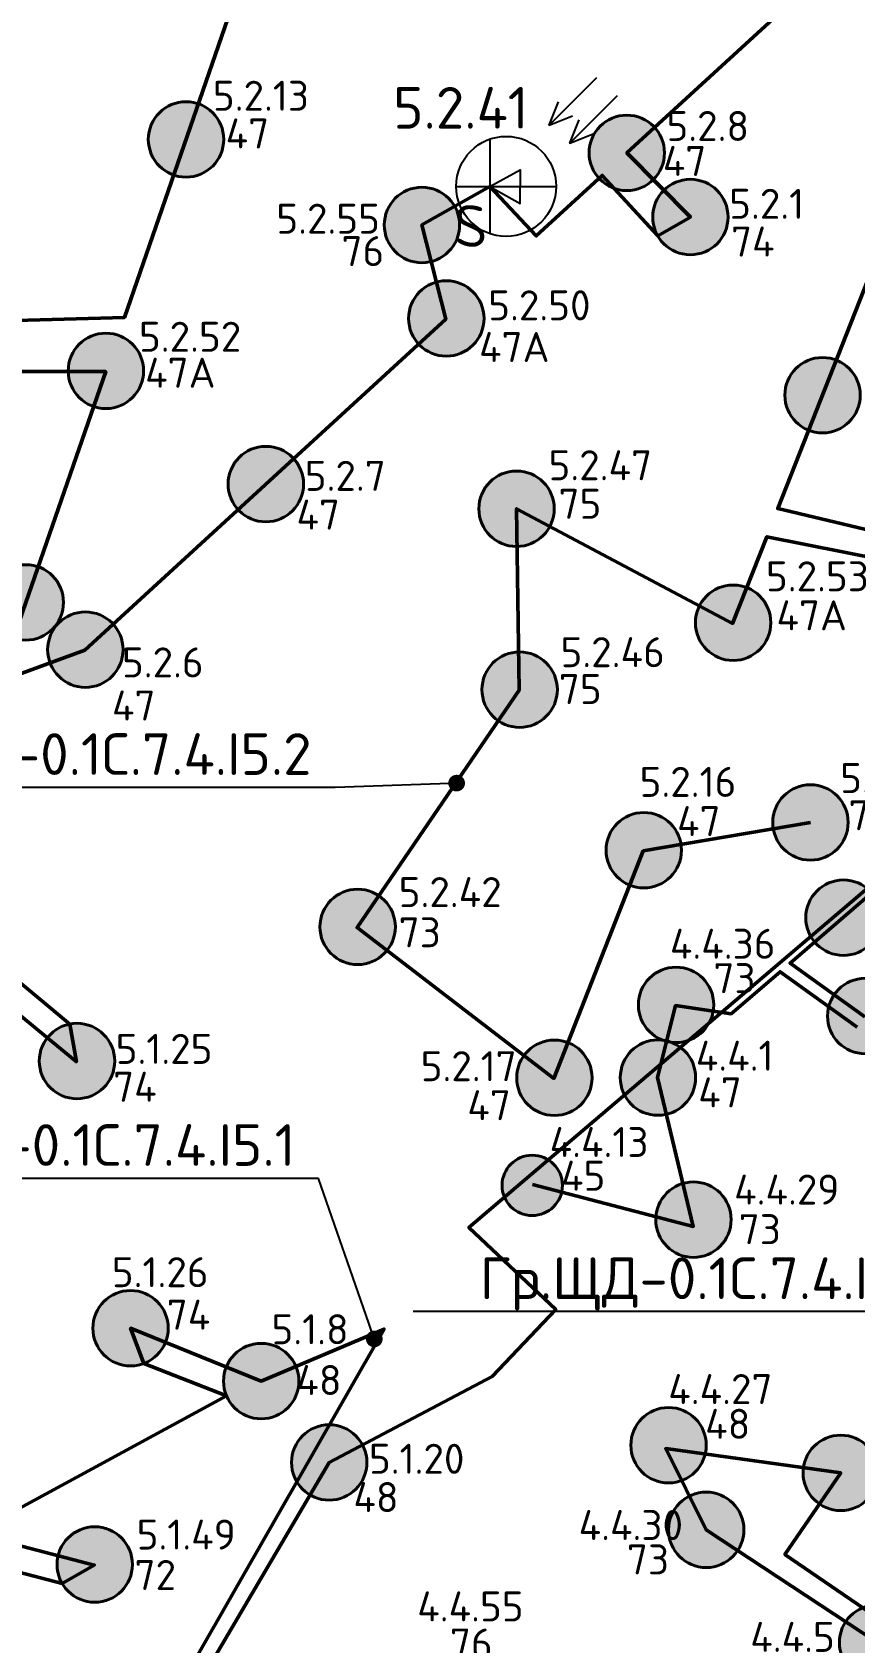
# Model space of a CAD drawing. Header units: millimetres. Extents: x -813692 to 807431, y 0 to 1813163.
# Drawn here: x 56914 to 61852, y 826641 to 836305 of the extents above; entities that cross this region are included whole.
import ezdxf
from ezdxf import colors
from ezdxf.entities.mleader import LeaderData, LeaderLine
from ezdxf.math import Vec2, Vec3

# ---------------------------------------------------------------- set-up
doc = ezdxf.new("R2010")
doc.units = ezdxf.units.MM
for name, color, linetype, lineweight in [('0_Авт.', 10, 'Continuous', 5), ('_Гр.ЩД-0.1С.7.4.I4.4', 6, 'Continuous', 50), ('_Гр.ЩД-0.1С.7.4.I5.1', 6, 'Continuous', 50), ('_Гр.ЩД-0.1С.7.4.I5.2', 6, 'Continuous', 50)]:
    doc.layers.add(name, color=color, linetype=linetype, lineweight=lineweight)
for name, color, linetype, lineweight, true_color in [('DLX_LUM 1', 7, 'Continuous', 40, 0x130bf4), ('DLX_LUM 10', 7, 'Continuous', 40, 0x130bf4), ('DLX_LUM 14', 7, 'Continuous', 40, 0x130bf4), ('DLX_LUM 17', 7, 'Continuous', 40, 0x130bf4), ('DLX_LUM 18', 7, 'Continuous', 40, 0x130bf4), ('DLX_LUM 2', 7, 'Continuous', 40, 0x1b0ff0), ('DLX_LUM 3', 7, 'Continuous', 40, 0x130bf4), ('DLX_LUM 6', 7, 'Continuous', 40, 0x130bf4), ('DLX_LUM 7', 7, 'Continuous', 40, 0xf4170b)]:
    doc.layers.add(name, color=color, linetype=linetype, lineweight=lineweight, true_color=true_color)
doc.styles.add('ISOCPEUR', font='isocpeur.ttf')
doc.styles.add('TableTextStyle', font='isocpeur.ttf')
doc.linetypes.add('Проводка в лотке', pattern='A,7.5,[130,ltypeshp.shx,S=0.5,R=0,X=0,Y=0],1,[130,ltypeshp.shx,S=1,R=90,X=0,Y=-0.5],1,[130,ltypeshp.shx,S=0.5,R=0,X=0,Y=0],7.5', length=17)

# ---------------------------------------------------------------- blocks, each defined once
blk = doc.blocks.new('A$C85fa3c5e')
at = {"layer": '0_Авт.', "color": 6, "lineweight": 25, "ltscale": 100}
for points in [[(5.418, 6.505), (2.589, 3.676), (3.15, 5.068)], [(5.418, 6.505), (2.589, 3.676), (3.981, 4.236)], [(6.655, 5.428), (3.827, 2.599), (4.387, 3.991)], [(6.655, 5.428), (3.827, 2.599), (5.218, 3.16)], [(-0.973, 2.838), (-0.98, -2.836)], [(-0.976, 0), (0.849, 1.003), (0.849, -0.01)], [(-3, 0), (3, 0)], [(-0.976, 0), (0.838, -1.023), (0.849, -0.01)]]:
    blk.add_lwpolyline(points, dxfattribs=at)
blk.add_circle((0, 0), 3, dxfattribs=at)
blk = doc.blocks.new('DIC23')
at = {"layer": '_Гр.ЩД-0.1С.7.4.I4.4', "color": 18, "true_color": 0x000000, "style": 'TableTextStyle'}
for s, p in [('73', (-2176.4, 1849.1, -497)), ('47', (-2268.1, 1163.7, -497)), ('45', (-3091.5, 663.6, -497)), ('73', (-2024.6, 342.8, -497)), ('48', (-2226.6, -825.3, -497)), ('73', (-2695.7, -1638.9, -497)), ('76', (-3758, -2143.4, -497))]:
    blk.add_text(s, height=180, dxfattribs=at).set_placement(p)
at = {"layer": '_Гр.ЩД-0.1С.7.4.I4.4', "lineweight": 0, "ltscale": 100, "style": 'TableTextStyle'}
for tag, p, height in [('45', (3130, 6595.2, -497), 180), ('45', (3311.5, 6150.4, -497), 180), ('46', (2066.9, 5917, -497), 180), ('46', (3030.9, 5360.1, -497), 180), ('46', (2028.6, 4977.2, -497), 180), ('75', (3791, 4814.7, -497), 180), ('46', (566.6, 4644.6, -497), 180), ('46', (2512.6, 4617.5, -497), 180), ('73', (1557.7, 4325.2, -497), 180), ('74', (5593.2, 4267.7, -497), 180), ('46', (533, 3767.4, -497), 180), ('46', (2192.8, 3556.5, -497), 180), ('74', (5059.7, 3326.4, -497), 180), ('46', (-235.2, 3163.4, -497), 180), ('46А', (1764.6, 2620.2, -497), 180), ('47А', (-1123.2, 2351.4, -497), 180), ('74', (-88.5, 2264.4, -497), 180), ('73', (-2438.1, 2055.5, -497), 180), ('76', (3114.1, 2100.8, -497), 180), ('74', (-1027.5, 1698.6, -497), 180), ('46', (1339.7, 1696.8, -497), 180), ('47', (-2282.5, 1383.8, -497), 180), ('45', (-3159.9, 865.8, -497), 180), ('47А', (-46.4, 860.2, -497), 180), ('47', (3089.2, 690.6, -497), 180), ('73', (-2052.6, 580.5, -497), 180), ('S', (888.6, 446.5), 250), ('73', (443.1, 79.6, -497), 180), ('72', (-569.5, -264.3, -497), 180), ('48', (-2447.8, -616.6, -497), 180), ('47', (149.5, -581, -497), 180), ('74', (2373.6, -628, -497), 180), ('74', (3580.2, -654.1, -497), 180), ('47', (1383.6, -749.2, -497), 180), ('72', (-1211.9, -922.6, -497), 180), ('47А', (852, -1300.9, -497), 180), ('73', (-2985.8, -1432.4, -497), 180), ('46', (-452.6, -1611.7, -497), 180), ('76', (-3954.7, -1920.7, -497), 180), ('46', (-85.2, -2014.3, -497), 180), ('47', (-1955.7, -2103.6, -497), 180), ('48', (-2206.4, -2588.7, -497), 180), ('47', (-1142.8, -2755.3, -497), 180), ('73', (-3684, -2844.7, -497), 180), ('47', (131.9, -2946.1, -497), 180), ('71', (-2749.1, -3464.9, -497), 180), ('48А', (-3288.3, -3735.8, -497), 180), ('73', (-526.9, -3702.6, -497), 180), ('73', (-5271.1, -3772, -497), 180), ('48', (-6885.6, -4104.5, -497), 180), ('47А', (-1745.7, -4292.3, -497), 180), ('76', (-4060.3, -4480.1, -497), 180), ('48', (-5056.3, -4569, -497), 180), ('46', (-6393.7, -5146.5, -497), 180), ('73', (-5199.9, -5495.9, -497), 180), ('47', (-2545.3, -5417.3, -497), 180), ('73', (-4660.7, -6904.7, -497), 180), ('S', (-7967.8, -9609), 250)]:
    blk.add_attdef(tag, p, '', height=height, dxfattribs=at)
blk = doc.blocks.new('DIC25')
at = {"layer": '_Гр.ЩД-0.1С.7.4.I5.2', "color": 18, "true_color": 0x000000, "style": 'TableTextStyle'}
for s, p in [('47', (-2104.7, 477.7, -497)), ('47', (519.5, 313, -497)), ('74', (929.1, -170.8, -497)), ('76', (-1408.9, -228, -497)), ('47А', (-583.5, -803.4, -497)), ('47А', (-2588, -957.8, -497)), ('47', (-1679.5, -1809.3, -497)), ('75', (-106.2, -1744.3, -497)), ('47А', (1201.7, -2413.7)), ('75', (-104.4, -2856, -497)), ('47', (-2786.9, -2955, -497)), ('47', (604.9, -3648.4, -497)), ('73', (1634, -3613.5, -497)), ('73', (-1065.8, -4315.8, -497)), ('47', (-653.9, -5353.1, -497))]:
    blk.add_text(s, height=180, dxfattribs=at).set_placement(p)
at = {"layer": '_Гр.ЩД-0.1С.7.4.I5.2', "lineweight": 0, "ltscale": 100, "style": 'TableTextStyle'}
for tag, p, height in [('S', (-4453.3, 10022.1), 250), ('9А', (-2410.8, 9855.7, 3), 180), ('9', (-3194.3, 8735.8, 3), 180), ('9', (-338.2, 8457.7, 3), 180), ('9', (-1121.7, 7337.8, 3), 180), ('9', (1734.4, 7059.7, 3), 180), ('9', (950.9, 5939.8, 3), 180), ('9А', (3807, 5661.8, 3), 180), ('47', (-719.2, 4885.9, -497), 180), ('S', (3890.6, 4603), 250), ('9', (3023.5, 4541.9, 3), 180), ('9', (5879.6, 4263.8, 3), 180), ('47А', (-1211.5, 3453.6, -497), 180), ('9', (5096.1, 3143.9, 3), 180), ('75', (-293.7, 2982.6, -497), 180), ('9', (7952.2, 2865.8, 3), 180), ('74', (1175.2, 2766.8, -497), 180), ('73', (-2321.6, 2650.2, -497), 180), ('47', (1971.2, 2700.7, -497), 180), ('45', (3105.5, 2637.2, -497), 180), ('47', (-1666.4, 2066.5, -497), 180), ('47А', (2756.3, 1866.1, -497), 180), ('9', (7168.7, 1745.9, 3), 180), ('47', (594.8, 1598.2, -497), 180), ('9А', (10024.8, 1467.8, 3), 180), ('71', (1818.9, 1125, -497), 180), ('47', (-2181.2, 704.2, -497), 180), ('S', (-1098.8, 596.8), 250), ('76', (3536.7, 613.2, -497), 180), ('47', (541.4, 522.8, -497), 180), ('47', (2263.2, 358, -497), 180), ('74', (4500.7, 396.3, -497), 180), ('9', (9241.3, 347.9, 3), 180), ('72', (-4533.8, 127.3, -497), 180), ('74', (917.9, 55.7, -497), 180), ('9', (12097.4, 69.8, 3), 180), ('76', (-1800.4, -33.6, -497), 180), ('47А', (-528.5, -553.5, -497), 180), ('47А', (-2625, -742.1, -497), 180), ('47', (1698.5, -847.7, -497), 180), ('S', (11951.1, -960), 250), ('76', (-4417.7, -1013, -497), 180), ('9', (11313.9, -1050, 3), 180), ('9', (14169.9, -1328.1, 3), 180), ('75', (-166.5, -1513.2, -497), 180), ('47', (-1629.6, -1576.7, -497), 180), ('74', (2274.9, -1825.3, -497), 180), ('47', (-3892.4, -1990.8, -497), 180), ('47А', (1138.4, -2179.6, -497), 180), ('9', (13386.4, -2448, 3), 180), ('75', (-94.4, -2634.7, -497), 180), ('47', (-2727.1, -2696.1, -497), 180), ('9А', (16044.1, -3017.6, 3), 180), ('47', (380.2, -3413.1, -497), 180), ('73', (1583.8, -3390, -497), 180), ('9', (15459, -3846, 3), 180), ('73', (-1065.8, -4074.4, -497), 180), ('47', (-933.8, -5119.2, -497), 180)]:
    blk.add_attdef(tag, p, '', height=height, dxfattribs=at)
blk = doc.blocks.new('DIC24')
at = {"layer": '_Гр.ЩД-0.1С.7.4.I5.1', "color": 18, "true_color": 0x000000, "style": 'TableTextStyle'}
for s, p in [('74', (2310.1, -1252.5, -497)), ('74', (2632, -2620.1, -497)), ('48', (3410, -3012.3, -497)), ('48', (3752.2, -3714.9, -497)), ('72', (2438.8, -4182.1, -497))]:
    blk.add_text(s, height=180, dxfattribs=at).set_placement(p)
at = {"layer": '_Гр.ЩД-0.1С.7.4.I5.1', "lineweight": 0, "ltscale": 100, "style": 'TableTextStyle'}
for tag, p, height in [('73', (-1023.8, 1817.3, -497), 180), ('73', (-1406.1, 469.3, -497), 180), ('48', (35.4, 329.1, -497), 180), ('46', (928, 320.7, -497), 180), ('76', (-2566.1, -248.2, -497), 180), ('48А', (-1671.4, -547.5, -497), 180), ('48', (-38.3, -933.4, -497), 180), ('74', (2325.5, -1025.3, -497), 180), ('71', (-810.8, -1293.4, -497), 180), ('73', (-4344.8, -1344.4, -497), 180), ('48', (-3328.3, -1402.5, -497), 180), ('74', (-1984.7, -1530.8, -497), 180), ('48А', (-1504.3, -2150.2, -497), 180), ('48', (-5140, -2317, -497), 180), ('75', (897.5, -2352.7, -497), 180), ('74', (2302.3, -2365.1, -497), 180), ('48', (3260.6, -2707.6, -497), 180), ('75', (-4078.9, -2830.2, -497), 180), ('74', (-124.8, -2855.3, -497), 180), ('S', (-3247, -3088.9), 250), ('48А', (-6879.9, -3185.3, -497), 180), ('48', (3845.5, -3484.8, -497), 180), ('75', (-4287.9, -3624.9, -497), 180), ('48А', (769.2, -3624.1, -497), 180), ('72', (-1729.2, -3854.2, -497), 180), ('72', (2451.3, -3939.6, -497), 180), ('48', (-8699.6, -4062.9, -497), 180), ('48', (-3275.4, -4222.9, -497), 180), ('72', (-1760.4, -4755.1, -497), 180), ('48', (-30.6, -4805.7, -497), 180), ('72', (1644.1, -4779.9, -497), 180), ('75', (-6683.2, -4903.4, -497), 180), ('48', (-4834.4, -4938.5, -497), 180), ('48А', (2857.5, -5112, -497), 180), ('48', (-1725.9, -5712.9, -497), 180), ('72', (1093.1, -5693.5, -497), 180), ('74', (-3452.4, -5835.6, -497), 180), ('S', (-6127, -6009), 250), ('75', (-7058.7, -6028.2, -497), 180), ('48А', (-5790.8, -6342.4, -497), 180), ('72', (-4909.9, -6717.8, -497), 180), ('48А', (-3521.9, -6700, -497), 180), ('75', (-1458.7, -6778.5, -497), 180), ('S', (-8317.3, -7505.9), 250), ('48', (-5144.4, -7520.1, -497), 180), ('48', (-6828.3, -7912.6, -497), 180), ('47', (-6707.3, -8370.7, -497), 180), ('76', (-4348.2, -8752.4, -497), 180), ('75', (-2587.2, -9293.9, -497), 180), ('76', (-6220.7, -11621.9), 180)]:
    blk.add_attdef(tag, p, '', height=height, dxfattribs=at)
blk = doc.blocks.new('A$Cab2378fa')
at = {"lineweight": 25, "true_color": 0xfff5f5}
h = blk.add_hatch(color=7, dxfattribs=at)
h.dxf.hatch_style = 1
h.paths.add_polyline_path([(0, 0), (-141.6, -170.3, 0.174923), (3, -222.4, 0.197808), (162.3, -156.8)])
h.paths.add_polyline_path([(-163.2, 157.6), (0, 0), (147.8, 177.8, 0.175398), (3, 230.2, 0.209014)])
at = {"lineweight": 25}
h = blk.add_hatch(color=256, dxfattribs=at)
h.paths.add_polyline_path([(162.3, -156.8, 0.442338), (147.8, 177.8), (0, 0)])
h.paths.add_polyline_path([(-141.6, -170.3), (0, 0), (-163.2, 157.6, 0.430096)])
blk.add_circle((3, 3.9), 226.3)
blk = doc.blocks.new('_Dot')
at = {"color": 0, "linetype": 'ByBlock', "lineweight": -2}
blk.add_line((-0.5, 0), (-1, 0), dxfattribs=at)
at = {"color": 0, "linetype": 'ByBlock', "const_width": 0.5}
blk.add_lwpolyline([(-0.25, 0, 1), (0.25, 0, 1)], format="xyb", close=True, dxfattribs=at)

msp = doc.modelspace()

# ---------------------------------------------------------------- linework, layer by layer
at = {"layer": '_Гр.ЩД-0.1С.7.4.I4.4', "ltscale": 100}
for points in [[(64212.8, 833088.6), (61463.5, 830719.5), (61911.5, 830398)], [(61866.9, 830335.8), (61403.3, 830667.6), (61110.3, 830415.4), (60776, 830465), (60667.4, 830034), (60882.3, 829139.8), (59918.2, 829390.6)], [(61985.5, 826641.8), (60960.2, 827318.8), (60716.8, 827806.7), (61767.7, 827660.6), (61432.6, 827170.8), (62065.2, 826738.3)]]:
    msp.add_lwpolyline(points, dxfattribs=at)
at = {"layer": '_Гр.ЩД-0.1С.7.4.I5.1', "ltscale": 100}
for points in [[(66278.6, 834868.7), (59535.4, 829133.3), (60056.9, 828641.3), (59675, 828238.9), (58697.2, 827723.2), (57704.2, 826035.7)], [(55816.9, 831249.7), (57180.3, 830127.9), (57139.7, 830353.9), (55937.7, 831354.7)], [(57671, 826152.8), (59026.3, 828522.9), (58289.1, 828211.4), (57504.9, 828528.6), (57583.7, 828316.4), (58080.6, 828123.3), (56558.3, 827295.9), (57286.7, 827106.8), (57093.7, 826997.4), (56358.7, 827189.3), (54824.5, 826376.5)]]:
    msp.add_lwpolyline(points, dxfattribs=at)
at = {"layer": '_Гр.ЩД-0.1С.7.4.I5.2', "ltscale": 100}
for points in [[(58315.5, 837042.8), (57467.9, 834594), (56452, 834565.7), (55819.1, 835143.8), (55666.5, 834976.7), (56568.9, 834269.4), (57355.5, 834269.4), (56876, 832884), (56709.9, 832406.9), (57230.5, 832596.5), (59397.1, 834583.8), (59253.8, 835148.6), (59661.6, 835380.2), (59940.3, 835082.6), (60336.3, 835445.9), (60668.9, 835083.3), (60865, 835196.3), (60483.7, 835581.1), (61907.4, 836887.4)], [(62317.6, 835803.6), (61389.8, 833446.5), (62211.6, 833250.5)], [(62019.3, 833140.1), (61324.9, 833278.1), (61118.8, 832758.1), (59821.8, 833446), (59837.2, 832356.4), (58864.9, 830932.9), (60045.7, 830027.6), (60582.3, 831392.9), (61585.6, 831563.5)]]:
    msp.add_lwpolyline(points, dxfattribs=at)

# ---------------------------------------------------------------- block references
at = {"layer": '0_Авт.', "color": 3, "linetype": 'Проводка в лотке', "ltscale": 100, "xscale": 100, "yscale": 100, "zscale": 100}
msp.add_blockref('A$C85fa3c5e', (59759.2, 835380.2), dxfattribs=at)
at = {"layer": '_Гр.ЩД-0.1С.7.4.I4.4', "color": 3, "lineweight": 0}
ref = msp.add_blockref('DIC23', (63180, 828690), dxfattribs=at)
ref.add_attrib('48', '4.4.27', (60732.2, 828073.4, -497), dxfattribs={"lineweight": 0, "ltscale": 100, "height": 180, "style": 'TableTextStyle'})
ref.add_attrib('45', '4.4.13', (60020.1, 829555.8, -497), dxfattribs={"lineweight": 0, "ltscale": 100, "height": 180, "style": 'TableTextStyle'})
ref.add_attrib('47', '4.4.1', (60897.5, 830073.8, -497), dxfattribs={"lineweight": 0, "ltscale": 100, "height": 180, "style": 'TableTextStyle'})
ref.add_attrib('47', '4.4.5', (61224.3, 826586.4, -497), dxfattribs={"lineweight": 0, "ltscale": 100, "height": 180, "style": 'TableTextStyle'})
ref.add_attrib('76', '4.4.55', (59225.3, 826769.3, -497), dxfattribs={"lineweight": 0, "ltscale": 100, "height": 180, "style": 'TableTextStyle'})
ref.add_attrib('73', '4.4.29', (61127.4, 829270.5, -497), dxfattribs={"lineweight": 0, "ltscale": 100, "height": 180, "style": 'TableTextStyle'})
ref.add_attrib('73', '4.4.30', (60194.2, 827257.6, -497), dxfattribs={"lineweight": 0, "ltscale": 100, "height": 180, "style": 'TableTextStyle'})
ref.add_attrib('73', '4.4.36', (60741.9, 830745.5, -497), dxfattribs={"lineweight": 0, "ltscale": 100, "height": 180, "style": 'TableTextStyle'})
at = {"layer": '_Гр.ЩД-0.1С.7.4.I5.1', "lineweight": 0}
ref = msp.add_blockref('DIC24', (55090, 831140), dxfattribs=at)
ref.add_attrib('74', '5.1.25', (57415.5, 830114.7, -497), dxfattribs={"lineweight": 0, "ltscale": 100, "height": 180, "style": 'TableTextStyle'})
ref.add_attrib('74', '5.1.26', (57392.3, 828774.9, -497), dxfattribs={"lineweight": 0, "ltscale": 100, "height": 180, "style": 'TableTextStyle'})
ref.add_attrib('48', '5.1.8', (58350.6, 828432.4, -497), dxfattribs={"lineweight": 0, "ltscale": 100, "height": 180, "style": 'TableTextStyle'})
ref.add_attrib('48', '5.1.20', (58935.5, 827655.2, -497), dxfattribs={"lineweight": 0, "ltscale": 100, "height": 180, "style": 'TableTextStyle'})
ref.add_attrib('72', '5.1.49', (57541.3, 827200.4, -497), dxfattribs={"lineweight": 0, "ltscale": 100, "height": 180, "style": 'TableTextStyle'})
at = {"layer": '_Гр.ЩД-0.1С.7.4.I5.2', "color": 3, "lineweight": 0}
ref = msp.add_blockref('DIC25', (60180, 835130), dxfattribs=at)
ref.add_attrib('S', '5.2.41', (59081.2, 835726.8), dxfattribs={"lineweight": 0, "ltscale": 100, "height": 250, "style": 'TableTextStyle'})
ref.add_attrib('74', '5.2.1', (61097.9, 835185.7, -497), dxfattribs={"lineweight": 0, "ltscale": 100, "height": 180, "style": 'TableTextStyle'})
ref.add_attrib('47', '5.2.6', (57452.9, 832433.9, -497), dxfattribs={"lineweight": 0, "ltscale": 100, "height": 180, "style": 'TableTextStyle'})
ref.add_attrib('47', '5.2.7', (58550.4, 833553.3, -497), dxfattribs={"lineweight": 0, "ltscale": 100, "height": 180, "style": 'TableTextStyle'})
ref.add_attrib('47', '5.2.8', (60721.4, 835652.8, -497), dxfattribs={"lineweight": 0, "ltscale": 100, "height": 180, "style": 'TableTextStyle'})
ref.add_attrib('47', '5.2.13', (57998.8, 835834.2, -497), dxfattribs={"lineweight": 0, "ltscale": 100, "height": 180, "style": 'TableTextStyle'})
ref.add_attrib('47', '5.2.16', (60560.2, 831716.9, -497), dxfattribs={"lineweight": 0, "ltscale": 100, "height": 180, "style": 'TableTextStyle'})
ref.add_attrib('47', '5.2.17', (59246.2, 830010.8, -497), dxfattribs={"lineweight": 0, "ltscale": 100, "height": 180, "style": 'TableTextStyle'})
ref.add_attrib('47А', '5.2.50', (59651.5, 834576.5, -497), dxfattribs={"lineweight": 0, "ltscale": 100, "height": 180, "style": 'TableTextStyle'})
ref.add_attrib('47А', '5.2.52', (57555, 834387.9, -497), dxfattribs={"lineweight": 0, "ltscale": 100, "height": 180, "style": 'TableTextStyle'})
ref.add_attrib('47А', '5.2.53', (61318.4, 832950.4, -497), dxfattribs={"lineweight": 0, "ltscale": 100, "height": 180, "style": 'TableTextStyle'})
ref.add_attrib('76', '5.2.55', (58379.6, 835096.4, -497), dxfattribs={"lineweight": 0, "ltscale": 100, "height": 180, "style": 'TableTextStyle'})
ref.add_attrib('73', '5.2.42', (59114.2, 831055.6, -497), dxfattribs={"lineweight": 0, "ltscale": 100, "height": 180, "style": 'TableTextStyle'})
ref.add_attrib('73', '5.2.44', (61763.8, 831740, -497), dxfattribs={"lineweight": 0, "ltscale": 100, "height": 180, "style": 'TableTextStyle'})
ref.add_attrib('75', '5.2.46', (60085.6, 832495.3, -497), dxfattribs={"lineweight": 0, "ltscale": 100, "height": 180, "style": 'TableTextStyle'})
ref.add_attrib('75', '5.2.47', (60013.5, 833616.8, -497), dxfattribs={"lineweight": 0, "ltscale": 100, "height": 180, "style": 'TableTextStyle'})
at = {"layer": 'DLX_LUM 1', "ltscale": 100}
for p in [(60862.1, 835192.4), (61911.5, 830398), (57180.3, 830127.9), (57501.9, 828524.7)]:
    msp.add_blockref('A$Cab2378fa', p, dxfattribs=at)
at = {"layer": 'DLX_LUM 10', "ltscale": 100}
msp.add_blockref('A$Cab2378fa', (59250.9, 835144.7), dxfattribs=at)
at = {"layer": 'DLX_LUM 14', "ltscale": 100}
for p in [(61764.7, 827656.7), (57286.7, 827106.8)]:
    msp.add_blockref('A$Cab2378fa', p, dxfattribs=at)
at = {"layer": 'DLX_LUM 17', "ltscale": 100}
for p in [(61582.6, 831559.6), (58864.9, 830932.9), (60776, 830465), (60880.5, 829176.1), (60957.2, 827314.9)]:
    msp.add_blockref('A$Cab2378fa', p, dxfattribs=at)
at = {"layer": 'DLX_LUM 18', "ltscale": 100}
for p in [(59818.9, 833442.1), (59837.2, 832356.4)]:
    msp.add_blockref('A$Cab2378fa', p, dxfattribs=at)
at = {"layer": 'DLX_LUM 2', "ltscale": 100}
for p in [(58286.1, 828207.5), (60731.2, 827822.5), (58694.3, 827719.3)]:
    msp.add_blockref('A$Cab2378fa', p, dxfattribs=at)
at = {"layer": 'DLX_LUM 3', "ltscale": 100, "xscale": 0.8, "yscale": 0.8, "zscale": 0.8}
msp.add_blockref('A$Cab2378fa', (59913.3, 829382.5), dxfattribs=at)
at = {"layer": 'DLX_LUM 6', "ltscale": 100}
for p in [(57834.7, 835658.4), (60480.4, 835577.4), (61655.3, 834123.4), (58313.8, 833590.1), (56873, 832880.1), (57230.5, 832596.5), (60582.3, 831392.9), (60045.7, 830027.6), (60667.4, 830028.5), (61982.6, 826637.9)]:
    msp.add_blockref('A$Cab2378fa', p, dxfattribs=at)
at = {"layer": 'DLX_LUM 7', "ltscale": 100}
for p in [(59397.1, 834583.8), (57353.8, 834269.2), (61118.8, 832758.1), (61781, 830988.1)]:
    msp.add_blockref('A$Cab2378fa', p, dxfattribs=at)

# ---------------------------------------------------------------- texts
at = {"layer": 'Defpoints', "color": 231, "true_color": 0xf596b6, "style": 'TableTextStyle'}
msp.add_text('S', height=250, dxfattribs=at).set_placement((59448.7, 835017.6))

# ---------------------------------------------------------------- leaders
at = {"layer": '_Гр.ЩД-0.1С.7.4.I4.4'}
ml = msp.add_multileader_mtext('Standard', dxfattribs=at)
ml.set_content('Гр.ЩД-0.1С.7.4.I4.4', color=256, style='ISOCPEUR')
ml.set_leader_properties()
ml.set_arrow_properties(name='DOT')
ml.build(insert=Vec2(0, 0))
ml.multileader.update_dxf_attribs({"has_dogleg": 0, "text_left_attachment_type": 6, "text_right_attachment_type": 6, "arrow_head_size": 100})
ctx = ml.context
ctx.base_point, ctx.char_height, ctx.arrow_head_size, ctx.landing_gap_size, ctx.plane_origin = Vec3(59400.9, 828628.5), 250, 100, 200, Vec3(146700.8, 959004.9)
ctx.left_attachment, ctx.right_attachment = 6, 6
notes = []
notes.append((ctx, [(1, (1, 1, 0), (62558.9, 828628.5), (-1, 0), 8, [(1, [(63501.4, 828705.4)], 0, [])])]))
ctx.mtext.insert, ctx.mtext.flow_direction = Vec3(59600.9, 828953.5), 5
at = {"layer": '_Гр.ЩД-0.1С.7.4.I5.1'}
ml = msp.add_multileader_mtext('Standard', dxfattribs=at)
ml.set_content('Гр.ЩД-0.1С.7.4.I5.1', color=256, style='ISOCPEUR')
ml.set_leader_properties()
ml.set_arrow_properties(name='DOT')
ml.build(insert=Vec2(0, 0))
ml.multileader.update_dxf_attribs({"has_dogleg": 0, "text_left_attachment_type": 6, "text_right_attachment_type": 6, "arrow_head_size": 100})
ctx = ml.context
ctx.base_point, ctx.char_height, ctx.arrow_head_size, ctx.landing_gap_size, ctx.plane_origin = Vec3(55582.6, 829427.9), 250, 100, 200, Vec3(142782.5, 959804.3)
ctx.left_attachment, ctx.right_attachment = 6, 6
notes.append((ctx, [(1, (1, 1, 0), (58640.6, 829427.9), (-1, 0), 8, [(1, [(58967.9, 828464.3)], 0, [])])]))
ctx.mtext.insert, ctx.mtext.flow_direction = Vec3(55782.6, 829752.9), 5
at = {"layer": '_Гр.ЩД-0.1С.7.4.I5.2'}
ml = msp.add_multileader_mtext('Standard', dxfattribs=at)
ml.set_content('Гр.ЩД-0.1С.7.4.I5.2', color=256, style='ISOCPEUR')
ml.set_leader_properties()
ml.set_arrow_properties(name='DOT')
ml.build(insert=Vec2(0, 0))
ml.multileader.update_dxf_attribs({"has_dogleg": 0, "text_left_attachment_type": 6, "text_right_attachment_type": 6, "arrow_head_size": 100})
ctx = ml.context
ctx.base_point, ctx.char_height, ctx.arrow_head_size, ctx.landing_gap_size, ctx.plane_origin = Vec3(55633.5, 831773.8), 250, 100, 200, Vec3(142494, 966754.2)
ctx.left_attachment, ctx.right_attachment = 6, 6
notes.append((ctx, [(1, (1, 1, 0), (58741.5, 831773.8), (-1, 0), 8, [(1, [(59462.1, 831799.5)], 0, [])])]))
ctx.mtext.insert, ctx.mtext.flow_direction = Vec3(55833.5, 832098.8), 5
for ctx, leaders in notes:
    for number, flags, end, landing, length, lines in leaders:
        leader = LeaderData()
        leader.index, (leader.has_last_leader_line, leader.has_dogleg_vector, leader.attachment_direction) = number, flags
        leader.last_leader_point, leader.dogleg_vector, leader.dogleg_length = Vec3(end), Vec3(landing), length
        for number, points, colour, breaks in lines:
            line = LeaderLine()
            line.index, line.vertices, line.color, line.breaks = number, Vec3.list(points), colors.encode_raw_color(colour), breaks
            leader.lines.append(line)
        ctx.leaders.append(leader)

doc.saveas('drawing.dxf')
